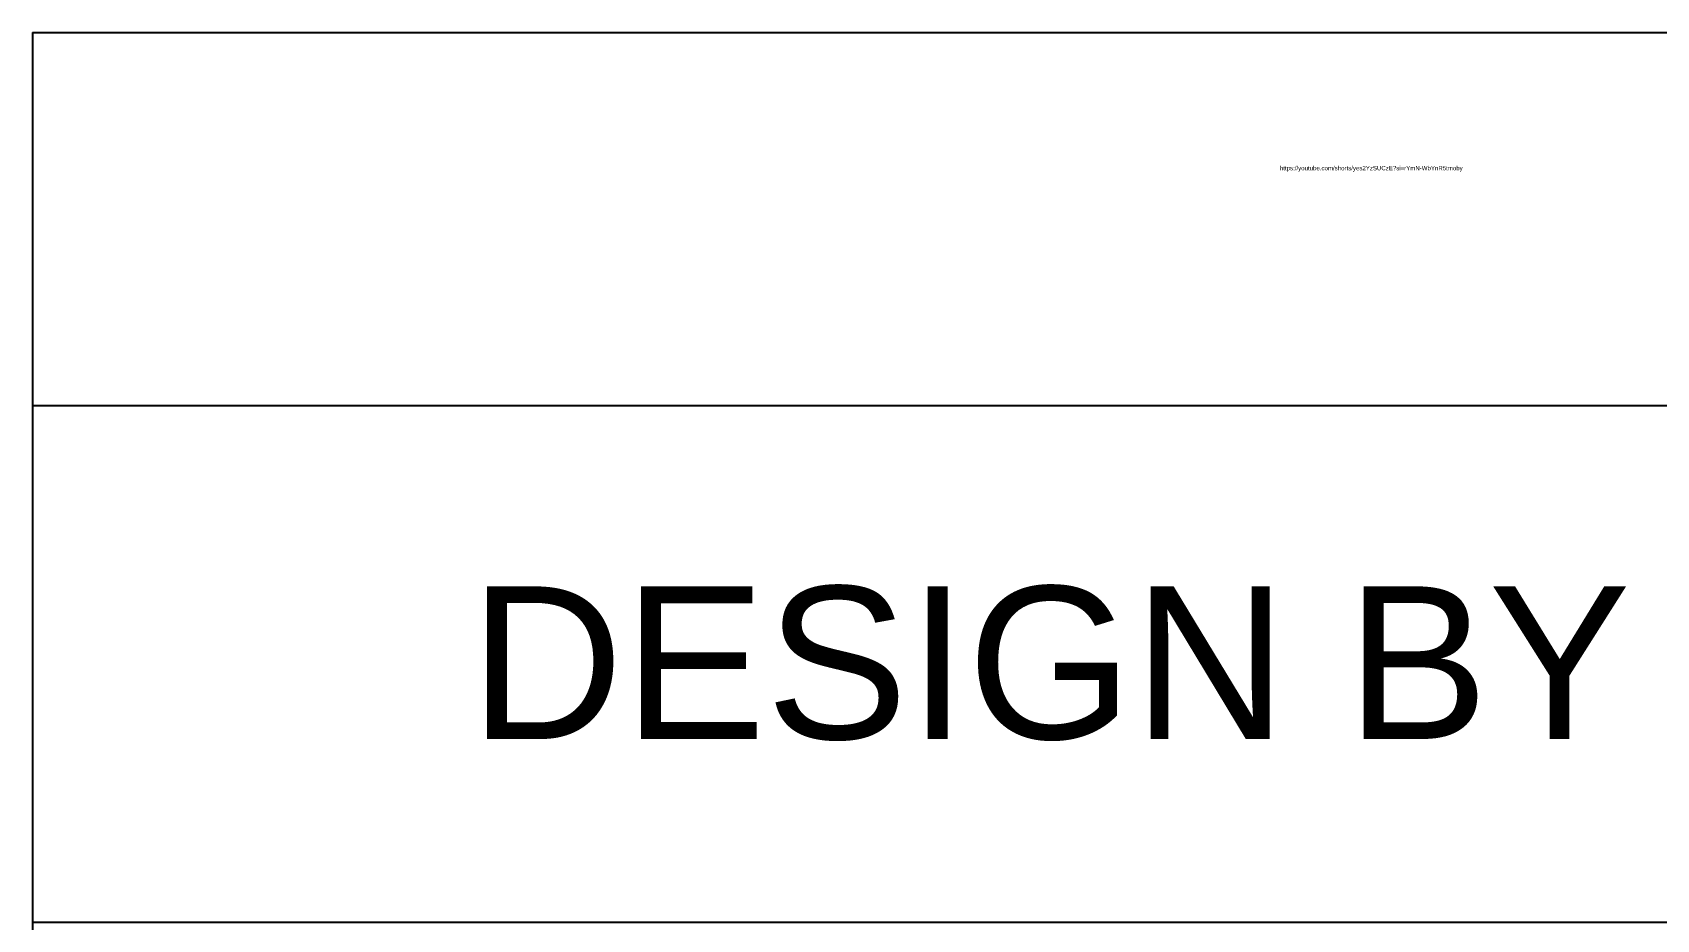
# Model space of a CAD drawing. Header units: millimetres. Extents: x -885 to 9945, y -392 to 6506.
# Drawn here: x 3598 to 4530, y 894 to 1403 of the extents above; entities that cross this region are included whole.
import ezdxf

# ---------------------------------------------------------------- set-up
doc = ezdxf.new("R2010")
doc.units = ezdxf.units.MM
doc.layers.get('0').update_dxf_attribs({"color": 50})
doc.layers.add('main', color=1, linetype='Continuous')
doc.styles.get("Standard").update_dxf_attribs({"font": 'arial.ttf'})

# ---------------------------------------------------------------- blocks, each defined once
blk = doc.blocks.new('*T17')
at = {"layer": 'main', "color": 0, "linetype": 'ByBlock', "lineweight": -2, "transparency": 16777216}
for p, q in [((0, 0), (4847.46, 0)), ((0, 0), (0, -1302.13)), ((4847.46, 0), (4847.46, -1302.13)), ((0, -214.14), (4847.46, -214.14)), ((1168.06, -214.14), (1168.06, -1302.13)), ((2336.13, -214.14), (2336.13, -1302.13)), ((3504.19, -214.14), (3504.19, -1302.13)), ((4672.25, -214.14), (4672.25, -1302.13)), ((0, -510.64), (4847.46, -510.64)), ((0, -685.85), (4847.46, -685.85)), ((0, -1126.92), (4847.46, -1126.92)), ((0, -1302.13), (4847.46, -1302.13))]:
    blk.add_line(p, q, dxfattribs=at)
at = {"layer": 'main', "color": 0, "transparency": 16777216}
for s, insert, char_height, width, attachment_point in [('ASSIGNMENT / PROJECT', (2423.73, -107.07), 116.8063, 4789.06, 5), ('DESIGN BY ', (584.03, -362.39), 87.605, 1109.6602, 5), ('ANKET BHAGAT', (1752.1, -362.39), 87.6048, 1109.6602, 5), ('INSTITUTE NAME', (2920.16, -362.39), 87.6048, 1109.6602, 5), ('TGPCCET NAGPUR', (4088.22, -362.39), 87.6048, 1109.6602, 5), ('DATE ', (584.03, -539.84), 87.605, 1109.6602, 2), ('28-01-2024', (1752.1, -539.84), 87.605, 1109.6602, 2), ('COMPANY NAME ', (2920.16, -539.84), 87.6048, 1109.6602, 2), ('SURE TRUST', (4088.22, -539.84), 87.605, 1109.6602, 2), ('PROJECT / ASSIGNMENT NAME ', (584.03, -715.05), 87.6048, 1109.6602, 2), ('FIGHTER AIRCRAFT', (1752.1, -715.05), 87.6048, 1109.6602, 2), ('TRAINER NAME', (2920.16, -715.05), 87.6048, 1109.6602, 2), ('RAVITEJA SIR ', (4088.22, -715.05), 87.6048, 1109.6602, 2), ('MINOR PROJECT', (584.03, -1156.13), 87.6048, 1109.6602, 2), ('APPROVERFD BY', (2920.16, -1156.13), 87.6048, 1109.6602, 2), ('SHANMUKA SIR ', (4088.22, -1156.13), 87.6048, 1109.6602, 2), ('1', (2306.93, -1156.13), 87.6, 1109.6602, 3)]:
    blk.add_mtext(s, dxfattribs=dict(at, insert=insert, char_height=char_height, width=width, attachment_point=attachment_point))

msp = doc.modelspace()

# ---------------------------------------------------------------- block references
msp.add_blockref('*T17', (3598.04, 1403.192))

# ---------------------------------------------------------------- texts
at = {"layer": 'main', "insert": (4313.91, 1326.576), "char_height": 2.5, "width": 109.88114, "attachment_point": 1}
msp.add_mtext('https://youtube.com/shorts/yes2YzSUCzE?si=rYmN-WbYnR5tmoby', dxfattribs=at)

doc.saveas('drawing.dxf')
